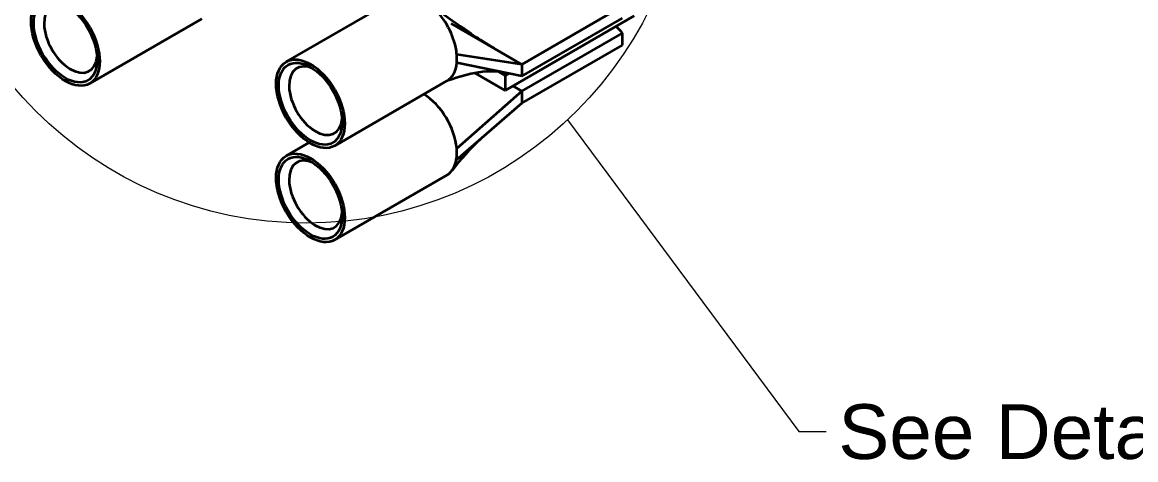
# Model space of a CAD drawing. Header units: millimetres. Extents: x -116965 to 323937, y 291661 to 566926.
# Drawn here: x -24386 to -23877, y 325893 to 326093 of the extents above; entities that cross this region are included whole.
import ezdxf

# ---------------------------------------------------------------- set-up
doc = ezdxf.new("R2010")
doc.units = ezdxf.units.MM
doc.layers.add('Detail Circle Lines(Schneider)', color=7, linetype='Continuous', lineweight=18)
doc.layers.add('Visible Edges(Schneider)', color=7, linetype='Continuous', lineweight=35)
doc.styles.add('Text Style168', font='micross.ttf')

# ---------------------------------------------------------------- blocks, each defined once
blk = doc.blocks.new('2dDetail0')
at = {"layer": 'Detail Circle Lines(Schneider)'}
for p, q in [((337.91, 106.27), (359.03, 77.8)), ((359.03, 77.8), (361.53, 77.8))]:
    blk.add_line(p, q, dxfattribs=at)
blk.add_circle((314.03, 131.76), 34.93, dxfattribs=at)
at = {"layer": 'Detail Circle Lines(Schneider)', "insert": (362.65, 75.21), "char_height": 5, "attachment_point": 7, "style": 'Text Style168'}
blk.add_mtext('See Detail A', dxfattribs=at)

msp = doc.modelspace()

# ---------------------------------------------------------------- linework, layer by layer
at = {"layer": 'Visible Edges(Schneider)'}
for p, q in [((-24264.975287, 326074.74303), (-24213.710045, 326104.341032)), ((-24157.254027, 326073.509059), (-24111.292086, 326100.045198)), ((-24354.767194, 326064.790535), (-24303.501953, 326094.388536)), ((-24164.91435, 326061.601817), (-24105.988785, 326095.622508)), ((-24157.254027, 326068.065748), (-24111.292086, 326094.601887)), ((-24189.538317, 326092.148402), (-24157.254027, 326073.509059)), ((-24157.254027, 326061.26161), (-24111.292086, 326087.797749)), ((-24111.292086, 326082.354438), (-24111.292086, 326087.797749)), ((-24157.254028, 326073.509058), (-24187.043312, 326078.092368)), ((-24157.254027, 326055.8183), (-24111.292086, 326082.354438)), ((-24157.254028, 326068.065747), (-24187.043312, 326074.201739)), ((-24157.254027, 326073.509059), (-24157.254027, 326068.065748)), ((-24164.91435, 326061.601817), (-24178.717123, 326069.570851)), ((-24167.780379, 326070.060658), (-24164.91435, 326068.405955)), ((-24164.91435, 326068.405955), (-24163.334346, 326069.318171)), ((-24164.91435, 326068.405955), (-24164.91435, 326061.601817)), ((-24242.80862, 326036.349238), (-24191.543379, 326065.947239)), ((-24161.378817, 326063.643058), (-24157.254027, 326061.26161)), ((-24157.254028, 326061.26161), (-24187.043312, 326035.090215)), ((-24157.254027, 326061.26161), (-24157.254027, 326055.8183)), ((-24157.254028, 326055.818299), (-24187.261249, 326029.696173)), ((-24264.975287, 326031.740877), (-24254.480799, 326037.799873)), ((-24242.80862, 325993.347084), (-24191.543379, 326022.945085))]:
    msp.add_line(p, q, dxfattribs=at)
at = {"layer": 'Visible Edges(Schneider)', "flags": 128}
for points in [[(-24200.627959, 326101.941403), (-24197.439793, 326099.629446), (-24194.179974, 326097.272899), (-24192.512671, 326096.071843), (-24190.814828, 326094.852364), (-24189.082123, 326093.611909), (-24187.305307, 326092.344341), (-24185.47156, 326091.044145), (-24183.568561, 326089.707071), (-24182.587243, 326089.023375), (-24181.583999, 326088.32886), (-24180.557292, 326087.622994), (-24179.504567, 326086.904862), (-24178.422776, 326086.174267), (-24177.311161, 326085.432652), (-24176.16903, 326084.681489), (-24174.995552, 326083.92219), (-24173.789118, 326083.156398), (-24172.550291, 326082.387541), (-24171.279194, 326081.618891), (-24169.976684, 326080.854485)], [(-24164.452066, 326069.548401), (-24166.246149, 326069.866528), (-24168.060197, 326070.088641), (-24169.884119, 326070.216721), (-24171.707834, 326070.25275), (-24173.521263, 326070.198703), (-24175.314788, 326070.056855), (-24177.089511, 326069.836481), (-24178.84553, 326069.547442), (-24180.580017, 326069.198001), (-24182.290158, 326068.796418), (-24183.973135, 326068.350945), (-24185.630393, 326067.868633), (-24187.265902, 326067.353747), (-24188.880445, 326066.810408), (-24190.474814, 326066.242739), (-24192.049797, 326065.654858)], [(-24176.061848, 326039.445564), (-24177.858757, 326037.82012), (-24179.60826, 326036.121739), (-24181.313936, 326034.359572), (-24182.979346, 326032.542773), (-24184.608063, 326030.680496), (-24186.203654, 326028.781893), (-24187.769686, 326026.85612), (-24189.309947, 326024.907562)]]:
    msp.add_lwpolyline(points, dxfattribs=at)
at = {"layer": 'Visible Edges(Schneider)'}
for centre, major_axis in [((-24365.850527, 326083.987432), (11.083333, -19.196896)), ((-24365.850527, 326083.987432), (10.25, -17.753521)), ((-24253.891954, 326055.546134), (-11.083333, 19.196896)), ((-24253.891954, 326055.546134), (-10.25, 17.753521)), ((-24253.891954, 326012.543981), (11.083333, -19.196896)), ((-24253.891954, 326012.543981), (10.25, -17.753521))]:
    msp.add_ellipse(centre, major_axis=major_axis, ratio=0.5773502692, dxfattribs=at)
for centre, major_axis, start_param, end_param in [((-24202.626712, 326085.144135), (-11.083333, 19.196896), 4.1972856783, 6.2831853072), ((-24363.493505, 326085.348259), (8.583333, -14.866769), 2.4491026174, 6.9756753434), ((-24198.551027, 326062.594087), (-97.569444, 0), 3.6054653357, 3.6678731667), ((-24202.626712, 326085.144135), (-11.083333, 19.196896), 4.0346806878, 4.1972856783), ((-24202.626712, 326085.144135), (-11.083333, 19.196896), 3.8193009462, 4.0346806878), ((-24251.534931, 326056.906962), (8.583333, -14.866769), 2.4491026174, 6.9756753434), ((-24202.626712, 326085.144135), (11.083333, -19.196896), 0, 0.6777082926), ((-24202.626712, 326042.141982), (-11.083333, 19.196896), 4.0346806878, 5.4602105073), ((-24202.626712, 326042.141982), (-11.083333, 19.196896), 3.7281838436, 3.926990817), ((-24202.626712, 326042.141982), (-11.083333, 19.196896), 3.926990817, 4.0346806878), ((-24251.534931, 326013.904808), (8.583333, -14.866769), 2.4491026174, 6.9756753434), ((-24202.626712, 326042.141982), (11.083333, -19.196896), 0, 0.4716561543), ((-24202.626712, 326042.141982), (-11.083333, 19.196896), 3.6132488079, 3.7281838436)]:
    msp.add_ellipse(centre, major_axis=major_axis, ratio=0.5773502692, start_param=start_param, end_param=end_param, dxfattribs=at)

# ---------------------------------------------------------------- block references
at = {"layer": 'Detail Circle Lines(Schneider)', "xscale": 5, "yscale": 5, "zscale": 5}
msp.add_blockref('2dDetail0', (-25825.964283, 325516.835855), dxfattribs=at)

doc.saveas('drawing.dxf')
